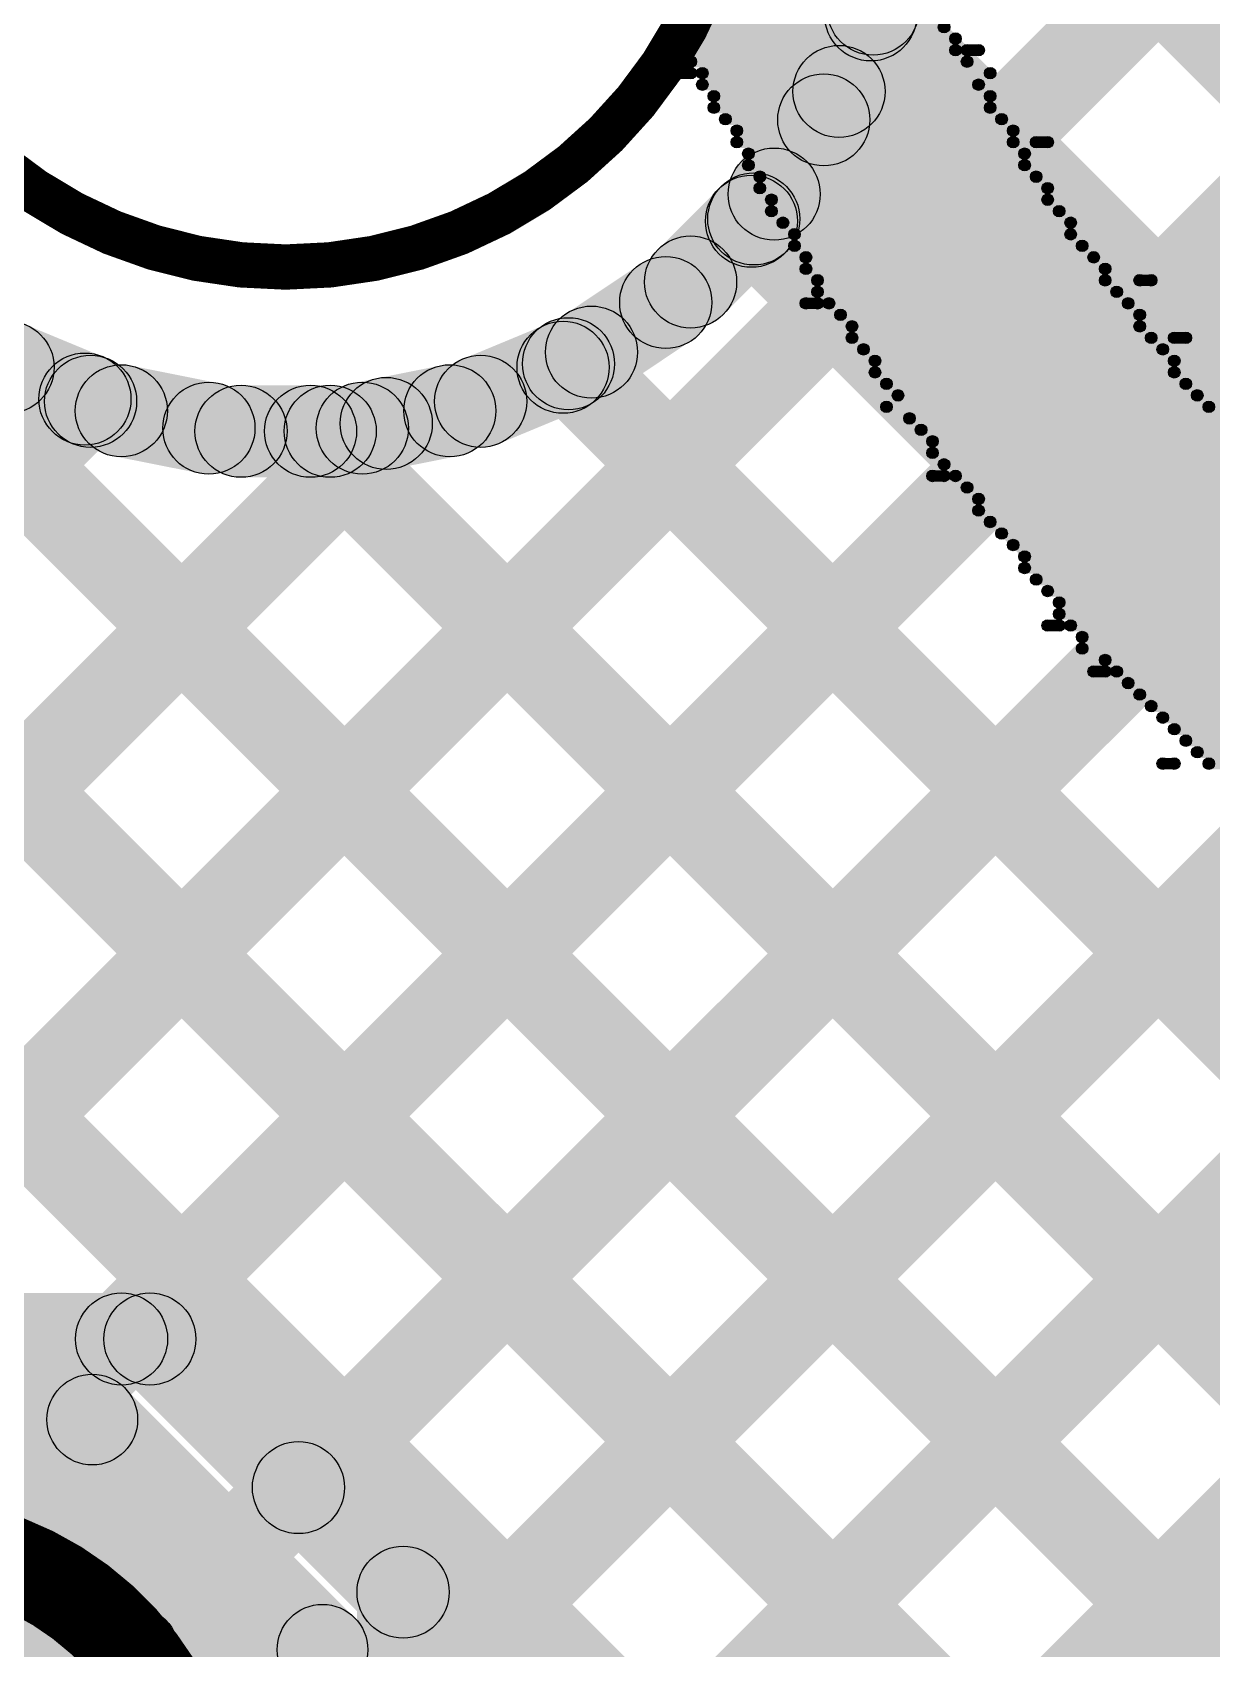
# Model space of a CAD drawing. Header units: millimetres. Extents: x 0 to 5.55, y 0 to 1.02.
# Drawn here: x 3.5608 to 3.6632, y 0.3511 to 0.4915 of the extents above; entities that cross this region are included whole.
import ezdxf

# ---------------------------------------------------------------- set-up
doc = ezdxf.new("R2010")
doc.units = ezdxf.units.MM
doc.header["$MEASUREMENT"] = 0
for name, color, linetype in [('BottomLayer', 5, 'Continuous'), ('BottomOverlay', 54, 'Continuous'), ('BottomPaste', 16, 'Continuous'), ('BottomSolder', 6, 'Continuous'), ('Mechanical2', 216, 'Continuous'), ('MultiLayer', 9, 'Continuous'), ('TopLayer', 1, 'Continuous'), ('TopOverlay', 2, 'Continuous')]:
    doc.layers.add(name, color=color, linetype=linetype)

# ---------------------------------------------------------------- blocks, each defined once
blk = doc.blocks.new('TEST_POINT_B_23')
at = {"layer": 'BottomLayer'}
blk.add_hatch(color=5, dxfattribs=at).paths.add_polyline_path([(0.015, 0.03), (-0.015, 0.03), (-0.03, 0.015), (-0.03, -0.015), (-0.015, -0.03), (0.015, -0.03), (0.03, -0.015), (0.03, 0.015)])
at = {"layer": 'BottomOverlay'}
h = blk.add_hatch(color=54, dxfattribs=at)
edge = h.paths.add_edge_path()
edge.add_arc((-0.017, 0.037), 0.00394, 0, 360)
h = blk.add_hatch(color=54, dxfattribs=at)
edge = h.paths.add_edge_path()
edge.add_arc((-0.017, 0.037), 0.00394, 0, 360)
h = blk.add_hatch(color=54, dxfattribs=at)
edge = h.paths.add_edge_path()
edge.add_arc((-0.017, 0.037), 0.00394, 0, 360)
for points in [[(0.017, 0.04094), (0.017, 0.03306), (-0.017, 0.03306), (-0.017, 0.04094)], [(0.017, 0.04094), (0.017, 0.03306), (-0.017, 0.03306), (-0.017, 0.04094)], [(-0.01978, 0.03978), (-0.01422, 0.03422), (-0.03422, 0.01422), (-0.03978, 0.01978)], [(0.03978, 0.01978), (0.03422, 0.01422), (0.01422, 0.03422), (0.01978, 0.03978)], [(-0.04094, 0.017), (-0.03306, 0.017), (-0.03306, -0.017), (-0.04094, -0.017)], [(0.03306, 0.017), (0.04094, 0.017), (0.04094, -0.017), (0.03306, -0.017)], [(-0.01422, -0.03422), (-0.01978, -0.03978), (-0.03978, -0.01978), (-0.03422, -0.01422)], [(0.03422, -0.01422), (0.03978, -0.01978), (0.01978, -0.03978), (0.01422, -0.03422)], [(0.017, -0.03306), (0.017, -0.04094), (-0.017, -0.04094), (-0.017, -0.03306)], [(0.017, -0.03306), (0.017, -0.04094), (-0.017, -0.04094), (-0.017, -0.03306)]]:
    blk.add_hatch(color=54, dxfattribs=at).paths.add_polyline_path(points)
h = blk.add_hatch(color=54, dxfattribs=at)
edge = h.paths.add_edge_path()
edge.add_arc((0.017, 0.037), 0.00394, 0, 360)
h = blk.add_hatch(color=54, dxfattribs=at)
edge = h.paths.add_edge_path()
edge.add_arc((0.017, 0.037), 0.00394, 0, 360)
h = blk.add_hatch(color=54, dxfattribs=at)
edge = h.paths.add_edge_path()
edge.add_arc((0.017, 0.037), 0.00394, 0, 360)
h = blk.add_hatch(color=54, dxfattribs=at)
edge = h.paths.add_edge_path()
edge.add_arc((-0.037, 0.017), 0.00394, 0, 360)
h = blk.add_hatch(color=54, dxfattribs=at)
edge = h.paths.add_edge_path()
edge.add_arc((-0.037, 0.017), 0.00394, 0, 360)
h = blk.add_hatch(color=54, dxfattribs=at)
edge = h.paths.add_edge_path()
edge.add_arc((0.037, 0.017), 0.00394, 0, 360)
h = blk.add_hatch(color=54, dxfattribs=at)
edge = h.paths.add_edge_path()
edge.add_arc((0.037, 0.017), 0.00394, 0, 360)
h = blk.add_hatch(color=54, dxfattribs=at)
edge = h.paths.add_edge_path()
edge.add_arc((-0.037, -0.017), 0.00394, 0, 360)
h = blk.add_hatch(color=54, dxfattribs=at)
edge = h.paths.add_edge_path()
edge.add_arc((-0.037, -0.017), 0.00394, 0, 360)
h = blk.add_hatch(color=54, dxfattribs=at)
edge = h.paths.add_edge_path()
edge.add_arc((0.037, -0.017), 0.00394, 0, 360)
h = blk.add_hatch(color=54, dxfattribs=at)
edge = h.paths.add_edge_path()
edge.add_arc((0.037, -0.017), 0.00394, 0, 360)
h = blk.add_hatch(color=54, dxfattribs=at)
edge = h.paths.add_edge_path()
edge.add_arc((-0.017, -0.037), 0.00394, 0, 360)
h = blk.add_hatch(color=54, dxfattribs=at)
edge = h.paths.add_edge_path()
edge.add_arc((-0.017, -0.037), 0.00394, 0, 360)
h = blk.add_hatch(color=54, dxfattribs=at)
edge = h.paths.add_edge_path()
edge.add_arc((-0.017, -0.037), 0.00394, 0, 360)
h = blk.add_hatch(color=54, dxfattribs=at)
edge = h.paths.add_edge_path()
edge.add_arc((0.017, -0.037), 0.00394, 0, 360)
h = blk.add_hatch(color=54, dxfattribs=at)
edge = h.paths.add_edge_path()
edge.add_arc((0.017, -0.037), 0.00394, 0, 360)
h = blk.add_hatch(color=54, dxfattribs=at)
edge = h.paths.add_edge_path()
edge.add_arc((0.017, -0.037), 0.00394, 0, 360)
at = {"layer": 'BottomPaste'}
blk.add_hatch(color=16, dxfattribs=at).paths.add_polyline_path([(0.015, 0.03), (-0.015, 0.03), (-0.03, 0.015), (-0.03, -0.015), (-0.015, -0.03), (0.015, -0.03), (0.03, -0.015), (0.03, 0.015)])
at = {"layer": 'BottomSolder'}
blk.add_hatch(color=6, dxfattribs=at).paths.add_polyline_path([(0.017, 0.034), (-0.017, 0.034), (-0.034, 0.017), (-0.034, -0.017), (-0.017, -0.034), (0.017, -0.034), (0.034, -0.017), (0.034, 0.017)])
at = {"layer": 'BottomOverlay'}
for centre in [(-0.017, 0.037), (-0.017, 0.037), (-0.017, 0.037), (0.017, 0.037), (0.017, 0.037), (0.017, 0.037), (-0.037, 0.017), (-0.037, 0.017), (0.037, 0.017), (0.037, 0.017), (-0.037, -0.017), (-0.037, -0.017), (0.037, -0.017), (0.037, -0.017), (-0.017, -0.037), (-0.017, -0.037), (-0.017, -0.037), (0.017, -0.037), (0.017, -0.037), (0.017, -0.037)]:
    blk.add_circle(centre, 0.00394, dxfattribs=at)

msp = doc.modelspace()

# ---------------------------------------------------------------- hatches: boundary and pattern name
at = {"layer": 'BottomLayer'}
for points in [[(3.54543, 0.37751), (3.53977, 0.38317), (4.15443, 0.99783), (4.16009, 0.99217)], [(3.57137, 0.37517), (3.56571, 0.38083), (4.18271, 0.99783), (4.18837, 0.99217)], [(3.58674, 0.36226), (3.58108, 0.36792), (4.211, 0.99783), (4.21665, 0.99217)], [(3.59583, 0.34306), (3.59017, 0.34872), (4.23928, 0.99783), (4.24494, 0.99217)], [(3.59583, 0.31478), (3.59017, 0.32043), (4.26757, 0.99783), (4.27322, 0.99217)], [(3.60101, 0.29167), (3.59535, 0.29733), (4.29585, 0.99783), (4.30151, 0.99217)], [(3.63293, 0.51638), (3.63859, 0.52204), (3.8633, 0.29733), (3.85764, 0.29167)], [(3.6308, 0.49023), (3.63645, 0.49589), (3.83502, 0.29733), (3.82936, 0.29167)], [(3.63457, 0.48488), (3.62717, 0.48794), (3.63014, 0.49511), (3.63753, 0.49204)], [(3.52377, 0.48413), (3.52942, 0.48978), (3.72188, 0.29733), (3.71622, 0.29167)], [(3.62857, 0.47527), (3.62192, 0.47972), (3.62623, 0.48616), (3.63288, 0.48172)], [(3.62081, 0.46702), (3.61515, 0.47268), (3.62064, 0.47816), (3.6263, 0.4725)], [(3.62044, 0.4723), (3.6261, 0.47796), (3.80673, 0.29733), (3.80107, 0.29167)], [(3.61159, 0.46044), (3.60715, 0.46709), (3.6136, 0.4714), (3.61804, 0.46475)], [(3.55715, 0.45875), (3.56021, 0.46614), (3.56738, 0.46317), (3.56432, 0.45578)], [(3.60127, 0.45578), (3.59821, 0.46317), (3.60537, 0.46614), (3.60843, 0.45875)], [(3.60454, 0.45992), (3.61019, 0.46558), (3.77845, 0.29733), (3.77279, 0.29167)], [(3.52942, 0.41808), (3.52377, 0.42373), (3.56254, 0.4625), (3.56819, 0.45685)], [(3.56774, 0.45474), (3.5693, 0.46259), (3.57691, 0.46107), (3.57535, 0.45323)], [(3.59024, 0.45323), (3.58867, 0.46107), (3.59628, 0.46259), (3.59784, 0.45474)], [(3.52377, 0.45584), (3.52942, 0.4615), (3.69359, 0.29733), (3.68794, 0.29167)], [(3.57892, 0.45288), (3.57892, 0.46088), (3.58667, 0.46088), (3.58667, 0.45288)], [(3.53129, 0.39166), (3.52563, 0.39731), (3.58871, 0.46039), (3.59437, 0.45474)], [(3.58213, 0.45405), (3.58779, 0.4597), (3.75016, 0.29733), (3.74451, 0.29167)], [(3.52377, 0.42756), (3.52942, 0.43321), (3.66531, 0.29733), (3.65965, 0.29167)], [(3.54494, 0.374), (3.54494, 0.382), (3.571, 0.382), (3.571, 0.374)], [(3.56817, 0.37517), (3.57383, 0.38083), (3.59583, 0.35883), (3.59017, 0.35317)], [(3.597, 0.312), (3.589, 0.312), (3.589, 0.356), (3.597, 0.356)]]:
    msp.add_hatch(color=5, dxfattribs=at).paths.add_polyline_path(points)
h = msp.add_hatch(color=5, dxfattribs=at)
edge = h.paths.add_edge_path()
edge.add_arc((3.63384, 0.49357), 0.004, 0, 360)
h = msp.add_hatch(color=5, dxfattribs=at)
edge = h.paths.add_edge_path()
edge.add_arc((3.63363, 0.49306), 0.004, 0, 360)
h = msp.add_hatch(color=5, dxfattribs=at)
edge = h.paths.add_edge_path()
edge.add_arc((3.63087, 0.48641), 0.004, 0, 360)
h = msp.add_hatch(color=5, dxfattribs=at)
edge = h.paths.add_edge_path()
edge.add_arc((3.62955, 0.48394), 0.004, 0, 360)
h = msp.add_hatch(color=5, dxfattribs=at)
edge = h.paths.add_edge_path()
edge.add_arc((3.62524, 0.47749), 0.004, 0, 360)
h = msp.add_hatch(color=5, dxfattribs=at)
edge = h.paths.add_edge_path()
edge.add_arc((3.62327, 0.47513), 0.004, 0, 360)
h = msp.add_hatch(color=5, dxfattribs=at)
edge = h.paths.add_edge_path()
edge.add_arc((3.62347, 0.47533), 0.004, 0, 360)
h = msp.add_hatch(color=5, dxfattribs=at)
edge = h.paths.add_edge_path()
edge.add_arc((3.61798, 0.46985), 0.004, 0, 360)
h = msp.add_hatch(color=5, dxfattribs=at)
edge = h.paths.add_edge_path()
edge.add_arc((3.61582, 0.46807), 0.004, 0, 360)
h = msp.add_hatch(color=5, dxfattribs=at)
edge = h.paths.add_edge_path()
edge.add_arc((3.60937, 0.46376), 0.004, 0, 360)
h = msp.add_hatch(color=5, dxfattribs=at)
edge = h.paths.add_edge_path()
edge.add_arc((3.55868, 0.46244), 0.004, 0, 360)
h = msp.add_hatch(color=5, dxfattribs=at)
edge = h.paths.add_edge_path()
edge.add_arc((3.6069, 0.46244), 0.004, 0, 360)
h = msp.add_hatch(color=5, dxfattribs=at)
edge = h.paths.add_edge_path()
edge.add_arc((3.60737, 0.46275), 0.004, 0, 360)
h = msp.add_hatch(color=5, dxfattribs=at)
edge = h.paths.add_edge_path()
edge.add_arc((3.56536, 0.45968), 0.004, 0, 360)
h = msp.add_hatch(color=5, dxfattribs=at)
edge = h.paths.add_edge_path()
edge.add_arc((3.56585, 0.45948), 0.004, 0, 360)
h = msp.add_hatch(color=5, dxfattribs=at)
edge = h.paths.add_edge_path()
edge.add_arc((3.56852, 0.45866), 0.004, 0, 360)
h = msp.add_hatch(color=5, dxfattribs=at)
edge = h.paths.add_edge_path()
edge.add_arc((3.59706, 0.45866), 0.004, 0, 360)
h = msp.add_hatch(color=5, dxfattribs=at)
edge = h.paths.add_edge_path()
edge.add_arc((3.59974, 0.45948), 0.004, 0, 360)
h = msp.add_hatch(color=5, dxfattribs=at)
edge = h.paths.add_edge_path()
edge.add_arc((3.57613, 0.45715), 0.004, 0, 360)
h = msp.add_hatch(color=5, dxfattribs=at)
edge = h.paths.add_edge_path()
edge.add_arc((3.57892, 0.45688), 0.004, 0, 360)
h = msp.add_hatch(color=5, dxfattribs=at)
edge = h.paths.add_edge_path()
edge.add_arc((3.58496, 0.45688), 0.004, 0, 360)
h = msp.add_hatch(color=5, dxfattribs=at)
edge = h.paths.add_edge_path()
edge.add_arc((3.58667, 0.45688), 0.004, 0, 360)
h = msp.add_hatch(color=5, dxfattribs=at)
edge = h.paths.add_edge_path()
edge.add_arc((3.58946, 0.45715), 0.004, 0, 360)
h = msp.add_hatch(color=5, dxfattribs=at)
edge = h.paths.add_edge_path()
edge.add_arc((3.59154, 0.45756), 0.004, 0, 360)
h = msp.add_hatch(color=5, dxfattribs=at)
edge = h.paths.add_edge_path()
edge.add_arc((3.56854, 0.378), 0.004, 0, 360)
h = msp.add_hatch(color=5, dxfattribs=at)
edge = h.paths.add_edge_path()
edge.add_arc((3.571, 0.378), 0.004, 0, 360)
h = msp.add_hatch(color=5, dxfattribs=at)
edge = h.paths.add_edge_path()
edge.add_arc((3.571, 0.378), 0.004, 0, 360)
h = msp.add_hatch(color=5, dxfattribs=at)
edge = h.paths.add_edge_path()
edge.add_arc((3.58391, 0.36509), 0.004, 0, 360)
h = msp.add_hatch(color=5, dxfattribs=at)
edge = h.paths.add_edge_path()
edge.add_arc((3.593, 0.356), 0.004, 0, 360)
h = msp.add_hatch(color=5, dxfattribs=at)
edge = h.paths.add_edge_path()
edge.add_arc((3.593, 0.356), 0.004, 0, 360)
at = {"layer": 'TopLayer'}
for points in [[(3.01715, 0.99074), (3.02281, 0.9964), (3.70688, 0.31233), (3.70122, 0.30667)], [(3.52559, 0.35767), (3.51993, 0.36333), (4.153, 0.9964), (4.15865, 0.99074)], [(3.5538, 0.3576), (3.54814, 0.36326), (4.18128, 0.9964), (4.18694, 0.99074)], [(3.57238, 0.3479), (3.56672, 0.35356), (4.20957, 0.9964), (4.21522, 0.99074)], [(3.57755, 0.32478), (3.57189, 0.33044), (4.23785, 0.9964), (4.24351, 0.99074)], [(3.58772, 0.30667), (3.58207, 0.31233), (4.26613, 0.9964), (4.27179, 0.99074)], [(3.61601, 0.30667), (3.61035, 0.31233), (4.29442, 0.9964), (4.30007, 0.99074)], [(3.24294, 0.73667), (3.2486, 0.74233), (3.67859, 0.31233), (3.67294, 0.30667)], [(3.33795, 0.61337), (3.34361, 0.61903), (3.65031, 0.31233), (3.64465, 0.30667)], [(3.32976, 0.59328), (3.33542, 0.59894), (3.62203, 0.31233), (3.61637, 0.30667)], [(3.63293, 0.51638), (3.63859, 0.52204), (3.8483, 0.31233), (3.84264, 0.30667)], [(3.6308, 0.49023), (3.63645, 0.49589), (3.82002, 0.31233), (3.81436, 0.30667)], [(3.63457, 0.48488), (3.62717, 0.48794), (3.63014, 0.49511), (3.63753, 0.49204)], [(3.62857, 0.47527), (3.62192, 0.47972), (3.62623, 0.48616), (3.63288, 0.48172)], [(3.62081, 0.46702), (3.61515, 0.47268), (3.62064, 0.47816), (3.6263, 0.4725)], [(3.62044, 0.4723), (3.6261, 0.47796), (3.79173, 0.31233), (3.78607, 0.30667)], [(3.61159, 0.46044), (3.60715, 0.46709), (3.6136, 0.4714), (3.61804, 0.46475)], [(3.55715, 0.45875), (3.56021, 0.46614), (3.56738, 0.46317), (3.56432, 0.45578)], [(3.60127, 0.45578), (3.59821, 0.46317), (3.60537, 0.46614), (3.60843, 0.45875)], [(3.60454, 0.45992), (3.61019, 0.46558), (3.76345, 0.31233), (3.75779, 0.30667)], [(3.46902, 0.35767), (3.46336, 0.36333), (3.56254, 0.4625), (3.56819, 0.45685)], [(3.56774, 0.45474), (3.5693, 0.46259), (3.57691, 0.46107), (3.57535, 0.45323)], [(3.59024, 0.45323), (3.58867, 0.46107), (3.59628, 0.46259), (3.59784, 0.45474)], [(3.57892, 0.45288), (3.57892, 0.46088), (3.58667, 0.46088), (3.58667, 0.45288)], [(3.4973, 0.35767), (3.49164, 0.36333), (3.58871, 0.46039), (3.59437, 0.45474)], [(3.58213, 0.45405), (3.58779, 0.4597), (3.73516, 0.31233), (3.72951, 0.30667)]]:
    msp.add_hatch(color=1, dxfattribs=at).paths.add_polyline_path(points)
h = msp.add_hatch(color=1, dxfattribs=at)
edge = h.paths.add_edge_path()
edge.add_arc((3.63384, 0.49357), 0.004, 0, 360)
h = msp.add_hatch(color=1, dxfattribs=at)
edge = h.paths.add_edge_path()
edge.add_arc((3.63363, 0.49306), 0.004, 0, 360)
h = msp.add_hatch(color=1, dxfattribs=at)
edge = h.paths.add_edge_path()
edge.add_arc((3.63087, 0.48641), 0.004, 0, 360)
h = msp.add_hatch(color=1, dxfattribs=at)
edge = h.paths.add_edge_path()
edge.add_arc((3.62955, 0.48394), 0.004, 0, 360)
h = msp.add_hatch(color=1, dxfattribs=at)
edge = h.paths.add_edge_path()
edge.add_arc((3.62524, 0.47749), 0.004, 0, 360)
h = msp.add_hatch(color=1, dxfattribs=at)
edge = h.paths.add_edge_path()
edge.add_arc((3.62327, 0.47513), 0.004, 0, 360)
h = msp.add_hatch(color=1, dxfattribs=at)
edge = h.paths.add_edge_path()
edge.add_arc((3.62347, 0.47533), 0.004, 0, 360)
h = msp.add_hatch(color=1, dxfattribs=at)
edge = h.paths.add_edge_path()
edge.add_arc((3.61798, 0.46985), 0.004, 0, 360)
h = msp.add_hatch(color=1, dxfattribs=at)
edge = h.paths.add_edge_path()
edge.add_arc((3.61582, 0.46807), 0.004, 0, 360)
h = msp.add_hatch(color=1, dxfattribs=at)
edge = h.paths.add_edge_path()
edge.add_arc((3.60937, 0.46376), 0.004, 0, 360)
h = msp.add_hatch(color=1, dxfattribs=at)
edge = h.paths.add_edge_path()
edge.add_arc((3.55868, 0.46244), 0.004, 0, 360)
h = msp.add_hatch(color=1, dxfattribs=at)
edge = h.paths.add_edge_path()
edge.add_arc((3.6069, 0.46244), 0.004, 0, 360)
h = msp.add_hatch(color=1, dxfattribs=at)
edge = h.paths.add_edge_path()
edge.add_arc((3.60737, 0.46275), 0.004, 0, 360)
h = msp.add_hatch(color=1, dxfattribs=at)
edge = h.paths.add_edge_path()
edge.add_arc((3.56536, 0.45968), 0.004, 0, 360)
h = msp.add_hatch(color=1, dxfattribs=at)
edge = h.paths.add_edge_path()
edge.add_arc((3.56585, 0.45948), 0.004, 0, 360)
h = msp.add_hatch(color=1, dxfattribs=at)
edge = h.paths.add_edge_path()
edge.add_arc((3.56852, 0.45866), 0.004, 0, 360)
h = msp.add_hatch(color=1, dxfattribs=at)
edge = h.paths.add_edge_path()
edge.add_arc((3.59706, 0.45866), 0.004, 0, 360)
h = msp.add_hatch(color=1, dxfattribs=at)
edge = h.paths.add_edge_path()
edge.add_arc((3.59974, 0.45948), 0.004, 0, 360)
h = msp.add_hatch(color=1, dxfattribs=at)
edge = h.paths.add_edge_path()
edge.add_arc((3.57613, 0.45715), 0.004, 0, 360)
h = msp.add_hatch(color=1, dxfattribs=at)
edge = h.paths.add_edge_path()
edge.add_arc((3.57892, 0.45688), 0.004, 0, 360)
h = msp.add_hatch(color=1, dxfattribs=at)
edge = h.paths.add_edge_path()
edge.add_arc((3.58496, 0.45688), 0.004, 0, 360)
h = msp.add_hatch(color=1, dxfattribs=at)
edge = h.paths.add_edge_path()
edge.add_arc((3.58667, 0.45688), 0.004, 0, 360)
h = msp.add_hatch(color=1, dxfattribs=at)
edge = h.paths.add_edge_path()
edge.add_arc((3.58946, 0.45715), 0.004, 0, 360)
h = msp.add_hatch(color=1, dxfattribs=at)
edge = h.paths.add_edge_path()
edge.add_arc((3.59154, 0.45756), 0.004, 0, 360)
h = msp.add_hatch(color=1, dxfattribs=at)
edge = h.paths.add_edge_path()
edge.add_arc((3.56955, 0.35073), 0.004, 0, 360)
at = {"layer": 'TopOverlay'}
h = msp.add_hatch(color=2, dxfattribs=at)
edge = h.paths.add_edge_path()
edge.add_arc((3.617, 0.492), 0.0005, 0, 360)
for points in [[(3.617, 0.4915), (3.617, 0.4925), (3.64, 0.4925), (3.64, 0.4915)], [(3.617, 0.4905), (3.617, 0.4915), (3.641, 0.4915), (3.641, 0.4905)], [(3.617, 0.4895), (3.617, 0.4905), (3.641, 0.4905), (3.641, 0.4895)], [(3.642, 0.4895), (3.642, 0.4905), (3.643, 0.4905), (3.643, 0.4895)], [(3.618, 0.4885), (3.618, 0.4895), (3.642, 0.4895), (3.642, 0.4885)], [(3.617, 0.4875), (3.617, 0.4885), (3.618, 0.4885), (3.618, 0.4875)], [(3.619, 0.4875), (3.619, 0.4885), (3.644, 0.4885), (3.644, 0.4875)], [(3.619, 0.4865), (3.619, 0.4875), (3.643, 0.4875), (3.643, 0.4865)], [(3.62, 0.4855), (3.62, 0.4865), (3.644, 0.4865), (3.644, 0.4855)], [(3.62, 0.4845), (3.62, 0.4855), (3.644, 0.4855), (3.644, 0.4845)], [(3.621, 0.4835), (3.621, 0.4845), (3.645, 0.4845), (3.645, 0.4835)], [(3.622, 0.4825), (3.622, 0.4835), (3.646, 0.4835), (3.646, 0.4825)], [(3.622, 0.4815), (3.622, 0.4825), (3.646, 0.4825), (3.646, 0.4815)], [(3.648, 0.4815), (3.648, 0.4825), (3.649, 0.4825), (3.649, 0.4815)], [(3.623, 0.4805), (3.623, 0.4815), (3.647, 0.4815), (3.647, 0.4805)], [(3.623, 0.4795), (3.623, 0.4805), (3.647, 0.4805), (3.647, 0.4795)], [(3.624, 0.4785), (3.624, 0.4795), (3.648, 0.4795), (3.648, 0.4785)], [(3.624, 0.4775), (3.624, 0.4785), (3.649, 0.4785), (3.649, 0.4775)], [(3.625, 0.4765), (3.625, 0.4775), (3.649, 0.4775), (3.649, 0.4765)], [(3.625, 0.4755), (3.625, 0.4765), (3.65, 0.4765), (3.65, 0.4755)], [(3.626, 0.4745), (3.626, 0.4755), (3.651, 0.4755), (3.651, 0.4745)], [(3.627, 0.4735), (3.627, 0.4745), (3.651, 0.4745), (3.651, 0.4735)], [(3.627, 0.4725), (3.627, 0.4735), (3.652, 0.4735), (3.652, 0.4725)], [(3.628, 0.4715), (3.628, 0.4725), (3.653, 0.4725), (3.653, 0.4715)], [(3.628, 0.4705), (3.628, 0.4715), (3.654, 0.4715), (3.654, 0.4705)], [(3.629, 0.4695), (3.629, 0.4705), (3.654, 0.4705), (3.654, 0.4695)], [(3.629, 0.4685), (3.629, 0.4695), (3.655, 0.4695), (3.655, 0.4685)], [(3.657, 0.4695), (3.657, 0.4705), (3.658, 0.4705), (3.658, 0.4695)], [(3.628, 0.4675), (3.628, 0.4685), (3.629, 0.4685), (3.629, 0.4675)], [(3.63, 0.4675), (3.63, 0.4685), (3.656, 0.4685), (3.656, 0.4675)], [(3.631, 0.4665), (3.631, 0.4675), (3.657, 0.4675), (3.657, 0.4665)], [(3.632, 0.4655), (3.632, 0.4665), (3.657, 0.4665), (3.657, 0.4655)], [(3.632, 0.4645), (3.632, 0.4655), (3.658, 0.4655), (3.658, 0.4645)], [(3.66, 0.4645), (3.66, 0.4655), (3.661, 0.4655), (3.661, 0.4645)], [(3.633, 0.4635), (3.633, 0.4645), (3.659, 0.4645), (3.659, 0.4635)], [(3.634, 0.4625), (3.634, 0.4635), (3.66, 0.4635), (3.66, 0.4625)], [(3.634, 0.4615), (3.634, 0.4625), (3.66, 0.4625), (3.66, 0.4615)], [(3.635, 0.4605), (3.635, 0.4615), (3.661, 0.4615), (3.661, 0.4605)], [(3.635, 0.4585), (3.635, 0.4595), (3.663, 0.4595), (3.663, 0.4585)], [(3.636, 0.4595), (3.636, 0.4605), (3.662, 0.4605), (3.662, 0.4595)], [(3.637, 0.4575), (3.637, 0.4585), (3.664, 0.4585), (3.664, 0.4575)], [(3.638, 0.4565), (3.638, 0.4575), (3.665, 0.4575), (3.665, 0.4565)], [(3.639, 0.4555), (3.639, 0.4565), (3.665, 0.4565), (3.665, 0.4555)], [(3.639, 0.4545), (3.639, 0.4555), (3.666, 0.4555), (3.666, 0.4545)], [(3.64, 0.4535), (3.64, 0.4545), (3.667, 0.4545), (3.667, 0.4535)], [(3.639, 0.4525), (3.639, 0.4535), (3.64, 0.4535), (3.64, 0.4525)], [(3.641, 0.4525), (3.641, 0.4535), (3.668, 0.4535), (3.668, 0.4525)], [(3.642, 0.4515), (3.642, 0.4525), (3.669, 0.4525), (3.669, 0.4515)], [(3.643, 0.4505), (3.643, 0.4515), (3.67, 0.4515), (3.67, 0.4505)], [(3.643, 0.4495), (3.643, 0.4505), (3.671, 0.4505), (3.671, 0.4495)], [(3.644, 0.4485), (3.644, 0.4495), (3.672, 0.4495), (3.672, 0.4485)], [(3.645, 0.4475), (3.645, 0.4485), (3.673, 0.4485), (3.673, 0.4475)], [(3.646, 0.4465), (3.646, 0.4475), (3.674, 0.4475), (3.674, 0.4465)], [(3.647, 0.4455), (3.647, 0.4465), (3.675, 0.4465), (3.675, 0.4455)], [(3.647, 0.4445), (3.647, 0.4455), (3.676, 0.4455), (3.676, 0.4445)], [(3.648, 0.4435), (3.648, 0.4445), (3.677, 0.4445), (3.677, 0.4435)], [(3.649, 0.4425), (3.649, 0.4435), (3.678, 0.4435), (3.678, 0.4425)], [(3.65, 0.4415), (3.65, 0.4425), (3.679, 0.4425), (3.679, 0.4415)], [(3.65, 0.4405), (3.65, 0.4415), (3.68, 0.4415), (3.68, 0.4405)], [(3.649, 0.4395), (3.649, 0.4405), (3.65, 0.4405), (3.65, 0.4395)], [(3.651, 0.4395), (3.651, 0.4405), (3.681, 0.4405), (3.681, 0.4395)], [(3.652, 0.4385), (3.652, 0.4395), (3.682, 0.4395), (3.682, 0.4385)], [(3.652, 0.4375), (3.652, 0.4385), (3.683, 0.4385), (3.683, 0.4375)], [(3.654, 0.4365), (3.654, 0.4375), (3.684, 0.4375), (3.684, 0.4365)], [(3.653, 0.4355), (3.653, 0.4365), (3.654, 0.4365), (3.654, 0.4355)], [(3.655, 0.4355), (3.655, 0.4365), (3.685, 0.4365), (3.685, 0.4355)], [(3.656, 0.4345), (3.656, 0.4355), (3.687, 0.4355), (3.687, 0.4345)], [(3.657, 0.4335), (3.657, 0.4345), (3.687, 0.4345), (3.687, 0.4335)], [(3.658, 0.4325), (3.658, 0.4335), (3.689, 0.4335), (3.689, 0.4325)], [(3.659, 0.4315), (3.659, 0.4325), (3.69, 0.4325), (3.69, 0.4315)], [(3.66, 0.4305), (3.66, 0.4315), (3.691, 0.4315), (3.691, 0.4305)], [(3.661, 0.4295), (3.661, 0.4305), (3.692, 0.4305), (3.692, 0.4295)], [(3.659, 0.4275), (3.659, 0.4285), (3.66, 0.4285), (3.66, 0.4275)], [(3.662, 0.4285), (3.662, 0.4295), (3.694, 0.4295), (3.694, 0.4285)], [(3.663, 0.4275), (3.663, 0.4285), (3.695, 0.4285), (3.695, 0.4275)]]:
    msp.add_hatch(color=2, dxfattribs=at).paths.add_polyline_path(points)
h = msp.add_hatch(color=2, dxfattribs=at)
edge = h.paths.add_edge_path()
edge.add_arc((3.64, 0.492), 0.0005, 0, 360)
h = msp.add_hatch(color=2, dxfattribs=at)
edge = h.paths.add_edge_path()
edge.add_arc((3.617, 0.491), 0.0005, 0, 360)
h = msp.add_hatch(color=2, dxfattribs=at)
edge = h.paths.add_edge_path()
edge.add_arc((3.617, 0.49), 0.0005, 0, 360)
h = msp.add_hatch(color=2, dxfattribs=at)
edge = h.paths.add_edge_path()
edge.add_arc((3.641, 0.491), 0.0005, 0, 360)
h = msp.add_hatch(color=2, dxfattribs=at)
edge = h.paths.add_edge_path()
edge.add_arc((3.641, 0.49), 0.0005, 0, 360)
h = msp.add_hatch(color=2, dxfattribs=at)
edge = h.paths.add_edge_path()
edge.add_arc((3.642, 0.49), 0.0005, 0, 360)
h = msp.add_hatch(color=2, dxfattribs=at)
edge = h.paths.add_edge_path()
edge.add_arc((3.643, 0.49), 0.0005, 0, 360)
h = msp.add_hatch(color=2, dxfattribs=at)
edge = h.paths.add_edge_path()
edge.add_arc((3.618, 0.489), 0.0005, 0, 360)
h = msp.add_hatch(color=2, dxfattribs=at)
edge = h.paths.add_edge_path()
edge.add_arc((3.642, 0.489), 0.0005, 0, 360)
h = msp.add_hatch(color=2, dxfattribs=at)
edge = h.paths.add_edge_path()
edge.add_arc((3.617, 0.488), 0.0005, 0, 360)
h = msp.add_hatch(color=2, dxfattribs=at)
edge = h.paths.add_edge_path()
edge.add_arc((3.618, 0.488), 0.0005, 0, 360)
h = msp.add_hatch(color=2, dxfattribs=at)
edge = h.paths.add_edge_path()
edge.add_arc((3.619, 0.488), 0.0005, 0, 360)
h = msp.add_hatch(color=2, dxfattribs=at)
edge = h.paths.add_edge_path()
edge.add_arc((3.619, 0.487), 0.0005, 0, 360)
h = msp.add_hatch(color=2, dxfattribs=at)
edge = h.paths.add_edge_path()
edge.add_arc((3.643, 0.487), 0.0005, 0, 360)
h = msp.add_hatch(color=2, dxfattribs=at)
edge = h.paths.add_edge_path()
edge.add_arc((3.644, 0.488), 0.0005, 0, 360)
h = msp.add_hatch(color=2, dxfattribs=at)
edge = h.paths.add_edge_path()
edge.add_arc((3.62, 0.486), 0.0005, 0, 360)
h = msp.add_hatch(color=2, dxfattribs=at)
edge = h.paths.add_edge_path()
edge.add_arc((3.644, 0.486), 0.0005, 0, 360)
h = msp.add_hatch(color=2, dxfattribs=at)
edge = h.paths.add_edge_path()
edge.add_arc((3.62, 0.485), 0.0005, 0, 360)
h = msp.add_hatch(color=2, dxfattribs=at)
edge = h.paths.add_edge_path()
edge.add_arc((3.644, 0.485), 0.0005, 0, 360)
h = msp.add_hatch(color=2, dxfattribs=at)
edge = h.paths.add_edge_path()
edge.add_arc((3.621, 0.484), 0.0005, 0, 360)
h = msp.add_hatch(color=2, dxfattribs=at)
edge = h.paths.add_edge_path()
edge.add_arc((3.622, 0.483), 0.0005, 0, 360)
h = msp.add_hatch(color=2, dxfattribs=at)
edge = h.paths.add_edge_path()
edge.add_arc((3.645, 0.484), 0.0005, 0, 360)
h = msp.add_hatch(color=2, dxfattribs=at)
edge = h.paths.add_edge_path()
edge.add_arc((3.646, 0.483), 0.0005, 0, 360)
h = msp.add_hatch(color=2, dxfattribs=at)
edge = h.paths.add_edge_path()
edge.add_arc((3.622, 0.482), 0.0005, 0, 360)
h = msp.add_hatch(color=2, dxfattribs=at)
edge = h.paths.add_edge_path()
edge.add_arc((3.646, 0.482), 0.0005, 0, 360)
h = msp.add_hatch(color=2, dxfattribs=at)
edge = h.paths.add_edge_path()
edge.add_arc((3.648, 0.482), 0.0005, 0, 360)
h = msp.add_hatch(color=2, dxfattribs=at)
edge = h.paths.add_edge_path()
edge.add_arc((3.649, 0.482), 0.0005, 0, 360)
h = msp.add_hatch(color=2, dxfattribs=at)
edge = h.paths.add_edge_path()
edge.add_arc((3.623, 0.481), 0.0005, 0, 360)
h = msp.add_hatch(color=2, dxfattribs=at)
edge = h.paths.add_edge_path()
edge.add_arc((3.623, 0.48), 0.0005, 0, 360)
h = msp.add_hatch(color=2, dxfattribs=at)
edge = h.paths.add_edge_path()
edge.add_arc((3.647, 0.481), 0.0005, 0, 360)
h = msp.add_hatch(color=2, dxfattribs=at)
edge = h.paths.add_edge_path()
edge.add_arc((3.647, 0.48), 0.0005, 0, 360)
h = msp.add_hatch(color=2, dxfattribs=at)
edge = h.paths.add_edge_path()
edge.add_arc((3.624, 0.479), 0.0005, 0, 360)
h = msp.add_hatch(color=2, dxfattribs=at)
edge = h.paths.add_edge_path()
edge.add_arc((3.648, 0.479), 0.0005, 0, 360)
h = msp.add_hatch(color=2, dxfattribs=at)
edge = h.paths.add_edge_path()
edge.add_arc((3.624, 0.478), 0.0005, 0, 360)
h = msp.add_hatch(color=2, dxfattribs=at)
edge = h.paths.add_edge_path()
edge.add_arc((3.649, 0.478), 0.0005, 0, 360)
h = msp.add_hatch(color=2, dxfattribs=at)
edge = h.paths.add_edge_path()
edge.add_arc((3.625, 0.477), 0.0005, 0, 360)
h = msp.add_hatch(color=2, dxfattribs=at)
edge = h.paths.add_edge_path()
edge.add_arc((3.625, 0.476), 0.0005, 0, 360)
h = msp.add_hatch(color=2, dxfattribs=at)
edge = h.paths.add_edge_path()
edge.add_arc((3.649, 0.477), 0.0005, 0, 360)
h = msp.add_hatch(color=2, dxfattribs=at)
edge = h.paths.add_edge_path()
edge.add_arc((3.65, 0.476), 0.0005, 0, 360)
h = msp.add_hatch(color=2, dxfattribs=at)
edge = h.paths.add_edge_path()
edge.add_arc((3.626, 0.475), 0.0005, 0, 360)
h = msp.add_hatch(color=2, dxfattribs=at)
edge = h.paths.add_edge_path()
edge.add_arc((3.651, 0.475), 0.0005, 0, 360)
h = msp.add_hatch(color=2, dxfattribs=at)
edge = h.paths.add_edge_path()
edge.add_arc((3.627, 0.474), 0.0005, 0, 360)
h = msp.add_hatch(color=2, dxfattribs=at)
edge = h.paths.add_edge_path()
edge.add_arc((3.627, 0.473), 0.0005, 0, 360)
h = msp.add_hatch(color=2, dxfattribs=at)
edge = h.paths.add_edge_path()
edge.add_arc((3.651, 0.474), 0.0005, 0, 360)
h = msp.add_hatch(color=2, dxfattribs=at)
edge = h.paths.add_edge_path()
edge.add_arc((3.652, 0.473), 0.0005, 0, 360)
h = msp.add_hatch(color=2, dxfattribs=at)
edge = h.paths.add_edge_path()
edge.add_arc((3.628, 0.472), 0.0005, 0, 360)
h = msp.add_hatch(color=2, dxfattribs=at)
edge = h.paths.add_edge_path()
edge.add_arc((3.653, 0.472), 0.0005, 0, 360)
h = msp.add_hatch(color=2, dxfattribs=at)
edge = h.paths.add_edge_path()
edge.add_arc((3.628, 0.471), 0.0005, 0, 360)
h = msp.add_hatch(color=2, dxfattribs=at)
edge = h.paths.add_edge_path()
edge.add_arc((3.654, 0.471), 0.0005, 0, 360)
h = msp.add_hatch(color=2, dxfattribs=at)
edge = h.paths.add_edge_path()
edge.add_arc((3.629, 0.47), 0.0005, 0, 360)
h = msp.add_hatch(color=2, dxfattribs=at)
edge = h.paths.add_edge_path()
edge.add_arc((3.629, 0.469), 0.0005, 0, 360)
h = msp.add_hatch(color=2, dxfattribs=at)
edge = h.paths.add_edge_path()
edge.add_arc((3.654, 0.47), 0.0005, 0, 360)
h = msp.add_hatch(color=2, dxfattribs=at)
edge = h.paths.add_edge_path()
edge.add_arc((3.655, 0.469), 0.0005, 0, 360)
h = msp.add_hatch(color=2, dxfattribs=at)
edge = h.paths.add_edge_path()
edge.add_arc((3.657, 0.47), 0.0005, 0, 360)
h = msp.add_hatch(color=2, dxfattribs=at)
edge = h.paths.add_edge_path()
edge.add_arc((3.658, 0.47), 0.0005, 0, 360)
h = msp.add_hatch(color=2, dxfattribs=at)
edge = h.paths.add_edge_path()
edge.add_arc((3.628, 0.468), 0.0005, 0, 360)
h = msp.add_hatch(color=2, dxfattribs=at)
edge = h.paths.add_edge_path()
edge.add_arc((3.629, 0.468), 0.0005, 0, 360)
h = msp.add_hatch(color=2, dxfattribs=at)
edge = h.paths.add_edge_path()
edge.add_arc((3.63, 0.468), 0.0005, 0, 360)
h = msp.add_hatch(color=2, dxfattribs=at)
edge = h.paths.add_edge_path()
edge.add_arc((3.656, 0.468), 0.0005, 0, 360)
h = msp.add_hatch(color=2, dxfattribs=at)
edge = h.paths.add_edge_path()
edge.add_arc((3.631, 0.467), 0.0005, 0, 360)
h = msp.add_hatch(color=2, dxfattribs=at)
edge = h.paths.add_edge_path()
edge.add_arc((3.632, 0.466), 0.0005, 0, 360)
h = msp.add_hatch(color=2, dxfattribs=at)
edge = h.paths.add_edge_path()
edge.add_arc((3.657, 0.467), 0.0005, 0, 360)
h = msp.add_hatch(color=2, dxfattribs=at)
edge = h.paths.add_edge_path()
edge.add_arc((3.657, 0.466), 0.0005, 0, 360)
h = msp.add_hatch(color=2, dxfattribs=at)
edge = h.paths.add_edge_path()
edge.add_arc((3.632, 0.465), 0.0005, 0, 360)
h = msp.add_hatch(color=2, dxfattribs=at)
edge = h.paths.add_edge_path()
edge.add_arc((3.658, 0.465), 0.0005, 0, 360)
h = msp.add_hatch(color=2, dxfattribs=at)
edge = h.paths.add_edge_path()
edge.add_arc((3.66, 0.465), 0.0005, 0, 360)
h = msp.add_hatch(color=2, dxfattribs=at)
edge = h.paths.add_edge_path()
edge.add_arc((3.661, 0.465), 0.0005, 0, 360)
h = msp.add_hatch(color=2, dxfattribs=at)
edge = h.paths.add_edge_path()
edge.add_arc((3.633, 0.464), 0.0005, 0, 360)
h = msp.add_hatch(color=2, dxfattribs=at)
edge = h.paths.add_edge_path()
edge.add_arc((3.634, 0.463), 0.0005, 0, 360)
h = msp.add_hatch(color=2, dxfattribs=at)
edge = h.paths.add_edge_path()
edge.add_arc((3.659, 0.464), 0.0005, 0, 360)
h = msp.add_hatch(color=2, dxfattribs=at)
edge = h.paths.add_edge_path()
edge.add_arc((3.66, 0.463), 0.0005, 0, 360)
h = msp.add_hatch(color=2, dxfattribs=at)
edge = h.paths.add_edge_path()
edge.add_arc((3.634, 0.462), 0.0005, 0, 360)
h = msp.add_hatch(color=2, dxfattribs=at)
edge = h.paths.add_edge_path()
edge.add_arc((3.66, 0.462), 0.0005, 0, 360)
h = msp.add_hatch(color=2, dxfattribs=at)
edge = h.paths.add_edge_path()
edge.add_arc((3.635, 0.461), 0.0005, 0, 360)
h = msp.add_hatch(color=2, dxfattribs=at)
edge = h.paths.add_edge_path()
edge.add_arc((3.661, 0.461), 0.0005, 0, 360)
h = msp.add_hatch(color=2, dxfattribs=at)
edge = h.paths.add_edge_path()
edge.add_arc((3.635, 0.459), 0.0005, 0, 360)
h = msp.add_hatch(color=2, dxfattribs=at)
edge = h.paths.add_edge_path()
edge.add_arc((3.636, 0.46), 0.0005, 0, 360)
h = msp.add_hatch(color=2, dxfattribs=at)
edge = h.paths.add_edge_path()
edge.add_arc((3.662, 0.46), 0.0005, 0, 360)
h = msp.add_hatch(color=2, dxfattribs=at)
edge = h.paths.add_edge_path()
edge.add_arc((3.663, 0.459), 0.0005, 0, 360)
h = msp.add_hatch(color=2, dxfattribs=at)
edge = h.paths.add_edge_path()
edge.add_arc((3.637, 0.458), 0.0005, 0, 360)
h = msp.add_hatch(color=2, dxfattribs=at)
edge = h.paths.add_edge_path()
edge.add_arc((3.638, 0.457), 0.0005, 0, 360)
h = msp.add_hatch(color=2, dxfattribs=at)
edge = h.paths.add_edge_path()
edge.add_arc((3.639, 0.456), 0.0005, 0, 360)
h = msp.add_hatch(color=2, dxfattribs=at)
edge = h.paths.add_edge_path()
edge.add_arc((3.639, 0.455), 0.0005, 0, 360)
h = msp.add_hatch(color=2, dxfattribs=at)
edge = h.paths.add_edge_path()
edge.add_arc((3.64, 0.454), 0.0005, 0, 360)
h = msp.add_hatch(color=2, dxfattribs=at)
edge = h.paths.add_edge_path()
edge.add_arc((3.639, 0.453), 0.0005, 0, 360)
h = msp.add_hatch(color=2, dxfattribs=at)
edge = h.paths.add_edge_path()
edge.add_arc((3.64, 0.453), 0.0005, 0, 360)
h = msp.add_hatch(color=2, dxfattribs=at)
edge = h.paths.add_edge_path()
edge.add_arc((3.641, 0.453), 0.0005, 0, 360)
h = msp.add_hatch(color=2, dxfattribs=at)
edge = h.paths.add_edge_path()
edge.add_arc((3.642, 0.452), 0.0005, 0, 360)
h = msp.add_hatch(color=2, dxfattribs=at)
edge = h.paths.add_edge_path()
edge.add_arc((3.643, 0.451), 0.0005, 0, 360)
h = msp.add_hatch(color=2, dxfattribs=at)
edge = h.paths.add_edge_path()
edge.add_arc((3.643, 0.45), 0.0005, 0, 360)
h = msp.add_hatch(color=2, dxfattribs=at)
edge = h.paths.add_edge_path()
edge.add_arc((3.644, 0.449), 0.0005, 0, 360)
h = msp.add_hatch(color=2, dxfattribs=at)
edge = h.paths.add_edge_path()
edge.add_arc((3.645, 0.448), 0.0005, 0, 360)
h = msp.add_hatch(color=2, dxfattribs=at)
edge = h.paths.add_edge_path()
edge.add_arc((3.646, 0.447), 0.0005, 0, 360)
h = msp.add_hatch(color=2, dxfattribs=at)
edge = h.paths.add_edge_path()
edge.add_arc((3.647, 0.446), 0.0005, 0, 360)
h = msp.add_hatch(color=2, dxfattribs=at)
edge = h.paths.add_edge_path()
edge.add_arc((3.647, 0.445), 0.0005, 0, 360)
h = msp.add_hatch(color=2, dxfattribs=at)
edge = h.paths.add_edge_path()
edge.add_arc((3.648, 0.444), 0.0005, 0, 360)
h = msp.add_hatch(color=2, dxfattribs=at)
edge = h.paths.add_edge_path()
edge.add_arc((3.649, 0.443), 0.0005, 0, 360)
h = msp.add_hatch(color=2, dxfattribs=at)
edge = h.paths.add_edge_path()
edge.add_arc((3.65, 0.442), 0.0005, 0, 360)
h = msp.add_hatch(color=2, dxfattribs=at)
edge = h.paths.add_edge_path()
edge.add_arc((3.65, 0.441), 0.0005, 0, 360)
h = msp.add_hatch(color=2, dxfattribs=at)
edge = h.paths.add_edge_path()
edge.add_arc((3.649, 0.44), 0.0005, 0, 360)
h = msp.add_hatch(color=2, dxfattribs=at)
edge = h.paths.add_edge_path()
edge.add_arc((3.65, 0.44), 0.0005, 0, 360)
h = msp.add_hatch(color=2, dxfattribs=at)
edge = h.paths.add_edge_path()
edge.add_arc((3.651, 0.44), 0.0005, 0, 360)
h = msp.add_hatch(color=2, dxfattribs=at)
edge = h.paths.add_edge_path()
edge.add_arc((3.652, 0.439), 0.0005, 0, 360)
h = msp.add_hatch(color=2, dxfattribs=at)
edge = h.paths.add_edge_path()
edge.add_arc((3.652, 0.438), 0.0005, 0, 360)
h = msp.add_hatch(color=2, dxfattribs=at)
edge = h.paths.add_edge_path()
edge.add_arc((3.654, 0.437), 0.0005, 0, 360)
h = msp.add_hatch(color=2, dxfattribs=at)
edge = h.paths.add_edge_path()
edge.add_arc((3.653, 0.436), 0.0005, 0, 360)
h = msp.add_hatch(color=2, dxfattribs=at)
edge = h.paths.add_edge_path()
edge.add_arc((3.654, 0.436), 0.0005, 0, 360)
h = msp.add_hatch(color=2, dxfattribs=at)
edge = h.paths.add_edge_path()
edge.add_arc((3.655, 0.436), 0.0005, 0, 360)
h = msp.add_hatch(color=2, dxfattribs=at)
edge = h.paths.add_edge_path()
edge.add_arc((3.656, 0.435), 0.0005, 0, 360)
h = msp.add_hatch(color=2, dxfattribs=at)
edge = h.paths.add_edge_path()
edge.add_arc((3.657, 0.434), 0.0005, 0, 360)
h = msp.add_hatch(color=2, dxfattribs=at)
edge = h.paths.add_edge_path()
edge.add_arc((3.658, 0.433), 0.0005, 0, 360)
h = msp.add_hatch(color=2, dxfattribs=at)
edge = h.paths.add_edge_path()
edge.add_arc((3.659, 0.432), 0.0005, 0, 360)
h = msp.add_hatch(color=2, dxfattribs=at)
edge = h.paths.add_edge_path()
edge.add_arc((3.66, 0.431), 0.0005, 0, 360)
h = msp.add_hatch(color=2, dxfattribs=at)
edge = h.paths.add_edge_path()
edge.add_arc((3.661, 0.43), 0.0005, 0, 360)
h = msp.add_hatch(color=2, dxfattribs=at)
edge = h.paths.add_edge_path()
edge.add_arc((3.659, 0.428), 0.0005, 0, 360)
h = msp.add_hatch(color=2, dxfattribs=at)
edge = h.paths.add_edge_path()
edge.add_arc((3.66, 0.428), 0.0005, 0, 360)
h = msp.add_hatch(color=2, dxfattribs=at)
edge = h.paths.add_edge_path()
edge.add_arc((3.662, 0.429), 0.0005, 0, 360)
h = msp.add_hatch(color=2, dxfattribs=at)
edge = h.paths.add_edge_path()
edge.add_arc((3.663, 0.428), 0.0005, 0, 360)

# ---------------------------------------------------------------- linework, layer by layer
at = {"layer": 'BottomLayer'}
for centre in [(3.63384, 0.49357), (3.63363, 0.49306), (3.63087, 0.48641), (3.62955, 0.48394), (3.62524, 0.47749), (3.62327, 0.47513), (3.62347, 0.47533), (3.61798, 0.46985), (3.61582, 0.46807), (3.60937, 0.46376), (3.55868, 0.46244), (3.6069, 0.46244), (3.60737, 0.46275), (3.56536, 0.45968), (3.56585, 0.45948), (3.56852, 0.45866), (3.59706, 0.45866), (3.59974, 0.45948), (3.57613, 0.45715), (3.57892, 0.45688), (3.58496, 0.45688), (3.58667, 0.45688), (3.58946, 0.45715), (3.59154, 0.45756), (3.56854, 0.378), (3.571, 0.378), (3.571, 0.378), (3.58391, 0.36509), (3.593, 0.356), (3.593, 0.356)]:
    msp.add_circle(centre, 0.004, dxfattribs=at)
at = {"layer": 'Mechanical2', "const_width": 0.00394}
msp.add_lwpolyline([(3.62216, 0.51052, 1), (3.54342, 0.51052, 1)], format="xyb", close=True, dxfattribs=at)
at = {"layer": 'MultiLayer'}
for p, q in [((3.61768, 0.49187), (3.61337, 0.48542)), ((3.61337, 0.48542), (3.60789, 0.47994)), ((3.56414, 0.47563), (3.5577, 0.47994)), ((3.60789, 0.47994), (3.60144, 0.47563)), ((3.57131, 0.47266), (3.56414, 0.47563)), ((3.60144, 0.47563), (3.59428, 0.47266)), ((3.57892, 0.47115), (3.57131, 0.47266)), ((3.59428, 0.47266), (3.58667, 0.47115)), ((3.58667, 0.47115), (3.57892, 0.47115))]:
    msp.add_line(p, q, dxfattribs=at)
at = {"layer": 'TopLayer', "const_width": 0.008}
msp.add_lwpolyline([(3.549, 0.3605, -0.414214), (3.5755, 0.334)], format="xyb", dxfattribs=at)
at = {"layer": 'TopLayer'}
for centre in [(3.63384, 0.49357), (3.63363, 0.49306), (3.63087, 0.48641), (3.62955, 0.48394), (3.62524, 0.47749), (3.62327, 0.47513), (3.62347, 0.47533), (3.61798, 0.46985), (3.61582, 0.46807), (3.60937, 0.46376), (3.55868, 0.46244), (3.6069, 0.46244), (3.60737, 0.46275), (3.56536, 0.45968), (3.56585, 0.45948), (3.56852, 0.45866), (3.59706, 0.45866), (3.59974, 0.45948), (3.57613, 0.45715), (3.57892, 0.45688), (3.58496, 0.45688), (3.58667, 0.45688), (3.58946, 0.45715), (3.59154, 0.45756), (3.56955, 0.35073)]:
    msp.add_circle(centre, 0.004, dxfattribs=at)
at = {"layer": 'TopOverlay'}
for centre in [(3.617, 0.492), (3.64, 0.492), (3.617, 0.491), (3.617, 0.49), (3.641, 0.491), (3.641, 0.49), (3.642, 0.49), (3.643, 0.49), (3.618, 0.489), (3.642, 0.489), (3.617, 0.488), (3.618, 0.488), (3.619, 0.488), (3.619, 0.487), (3.643, 0.487), (3.644, 0.488), (3.62, 0.486), (3.644, 0.486), (3.62, 0.485), (3.644, 0.485), (3.621, 0.484), (3.622, 0.483), (3.645, 0.484), (3.646, 0.483), (3.622, 0.482), (3.646, 0.482), (3.648, 0.482), (3.649, 0.482), (3.623, 0.481), (3.623, 0.48), (3.647, 0.481), (3.647, 0.48), (3.624, 0.479), (3.648, 0.479), (3.624, 0.478), (3.649, 0.478), (3.625, 0.477), (3.625, 0.476), (3.649, 0.477), (3.65, 0.476), (3.626, 0.475), (3.651, 0.475), (3.627, 0.474), (3.627, 0.473), (3.651, 0.474), (3.652, 0.473), (3.628, 0.472), (3.653, 0.472), (3.628, 0.471), (3.654, 0.471), (3.629, 0.47), (3.629, 0.469), (3.654, 0.47), (3.655, 0.469), (3.657, 0.47), (3.658, 0.47), (3.628, 0.468), (3.629, 0.468), (3.63, 0.468), (3.656, 0.468), (3.631, 0.467), (3.632, 0.466), (3.657, 0.467), (3.657, 0.466), (3.632, 0.465), (3.658, 0.465), (3.66, 0.465), (3.661, 0.465), (3.633, 0.464), (3.634, 0.463), (3.659, 0.464), (3.66, 0.463), (3.634, 0.462), (3.66, 0.462), (3.635, 0.461), (3.661, 0.461), (3.635, 0.459), (3.636, 0.46), (3.662, 0.46), (3.663, 0.459), (3.637, 0.458), (3.638, 0.457), (3.639, 0.456), (3.639, 0.455), (3.64, 0.454), (3.639, 0.453), (3.64, 0.453), (3.641, 0.453), (3.642, 0.452), (3.643, 0.451), (3.643, 0.45), (3.644, 0.449), (3.645, 0.448), (3.646, 0.447), (3.647, 0.446), (3.647, 0.445), (3.648, 0.444), (3.649, 0.443), (3.65, 0.442), (3.65, 0.441), (3.649, 0.44), (3.65, 0.44), (3.651, 0.44), (3.652, 0.439), (3.652, 0.438), (3.654, 0.437), (3.653, 0.436), (3.654, 0.436), (3.655, 0.436), (3.656, 0.435), (3.657, 0.434), (3.658, 0.433), (3.659, 0.432), (3.66, 0.431), (3.661, 0.43), (3.659, 0.428), (3.66, 0.428), (3.662, 0.429), (3.663, 0.428)]:
    msp.add_circle(centre, 0.0005, dxfattribs=at)

# ---------------------------------------------------------------- block references
at = {"rotation": 180}
msp.add_blockref('TEST_POINT_B_23', (3.549, 0.334), dxfattribs=at)

doc.saveas('drawing.dxf')
